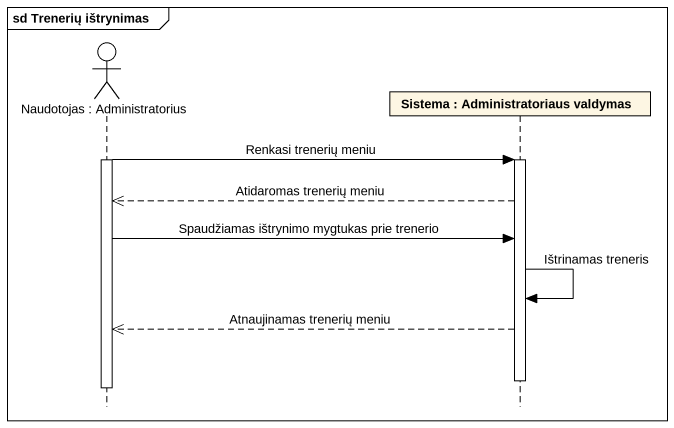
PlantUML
@startuml
mainframe sd Trenerių ištrynimas
hide footbox
actor "Naudotojas : Administratorius" as Naudotojas
participant "Sistema : Administratoriaus valdymas" as Sistema

activate Naudotojas
Naudotojas -> Sistema : Renkasi trenerių meniu
activate Sistema
Sistema -->> Naudotojas : Atidaromas trenerių meniu
Naudotojas -> Sistema : Spaudžiamas ištrynimo mygtukas prie trenerio
Sistema -> Sistema : Ištrinamas treneris
Sistema -->> Naudotojas : Atnaujinamas trenerių meniu
deactivate Sistema
deactivate Naudotojas
@enduml
